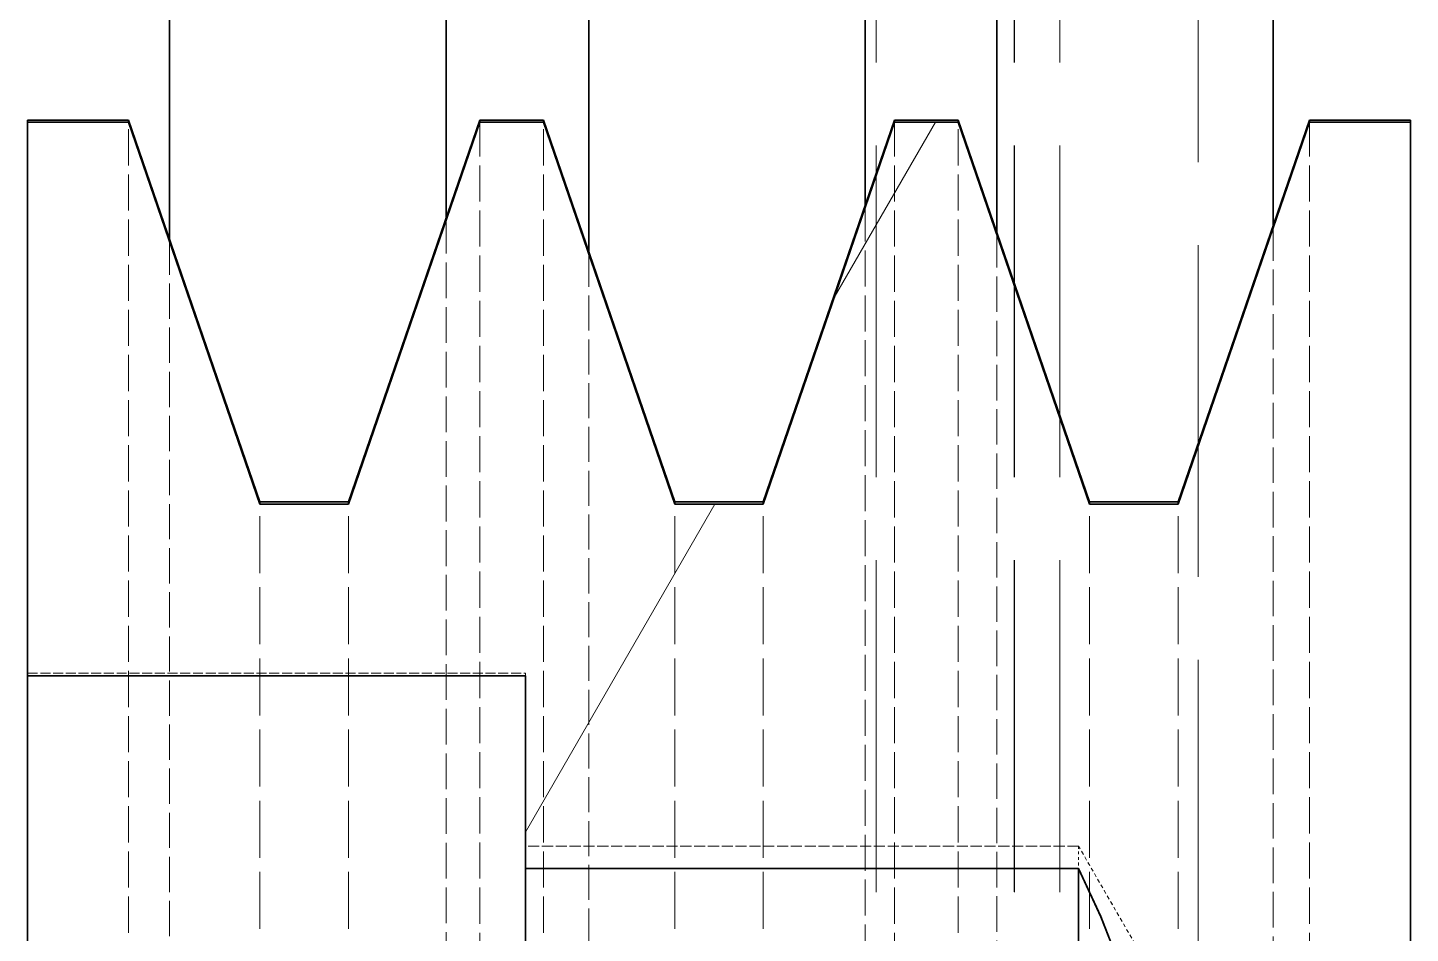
# Model space of a CAD drawing. Header units: millimetres. Extents: x 12184 to 41592, y 8990 to 29785.
# Drawn here: x 22872.32 to 22922.32, y 16743.61 to 16776.37 of the extents above; entities that cross this region are included whole.
import ezdxf

# ---------------------------------------------------------------- set-up
doc = ezdxf.new("R2010")
doc.units = ezdxf.units.MM
doc.linetypes.add('DASHED', pattern=[15, 12, -3])

# ---------------------------------------------------------------- blocks, each defined once
blk = doc.blocks.new('A$C55E021B5')
at = {"color": 7, "linetype": 'DASHED', "lineweight": 13}
for p, q in [((584.999, 2140.5), (584.999, 0.5)), ((586.647, 2140.5), (586.647, 0.5)), ((591.644, 2140.5), (591.644, 0.5)), ((579.999, 1356.898), (579.999, 403.044))]:
    blk.add_line(p, q, dxfattribs=at)
at = {"color": 7, "lineweight": 35, "ltscale": 0.434674}
blk.add_line((602.039, 792.459), (602.039, 531.654), dxfattribs=at)
at = {"color": 7, "lineweight": 35, "ltscale": 0.433185}
blk.add_line((617.193, 792.012), (617.193, 532.101), dxfattribs=at)
at = {"color": 7, "lineweight": 35, "ltscale": 0.432301}
blk.add_line((587.284, 791.747), (587.284, 532.366), dxfattribs=at)
at = {"color": 7, "lineweight": 35, "ltscale": 0.431462}
blk.add_line((577.284, 791.495), (577.284, 532.618), dxfattribs=at)
at = {"color": 7, "lineweight": 35, "ltscale": 0.430578}
blk.add_line((607.193, 791.23), (607.193, 532.883), dxfattribs=at)
at = {"color": 7, "lineweight": 35, "ltscale": 0.429089}
blk.add_line((592.038, 790.783), (592.038, 533.33), dxfattribs=at)
at = {"color": 7, "lineweight": 35, "ltscale": 0.000110435}
for p, q in [((572.327, 536.413), (572.327, 536.346)), ((575.977, 536.413), (575.977, 536.346)), ((588.677, 536.346), (588.677, 536.413)), ((590.977, 536.413), (590.977, 536.346)), ((603.677, 536.346), (603.677, 536.413)), ((605.977, 536.413), (605.977, 536.346)), ((618.677, 536.346), (618.677, 536.413)), ((622.327, 536.346), (622.327, 536.413))]:
    blk.add_line(p, q, dxfattribs=at)
at = {"color": 7, "lineweight": 35, "ltscale": 0.006083}
for p, q in [((575.977, 536.413), (572.327, 536.413)), ((575.977, 536.346), (572.327, 536.346)), ((622.327, 536.413), (618.677, 536.413)), ((622.327, 536.346), (618.677, 536.346))]:
    blk.add_line(p, q, dxfattribs=at)
at = {"color": 7, "lineweight": 35, "ltscale": 0.054532}
blk.add_line((572.327, 536.346), (572.327, 503.627), dxfattribs=at)
at = {"color": 7, "lineweight": 35, "ltscale": 0.024325}
for p, q in [((580.728, 522.613), (575.977, 536.413)), ((588.677, 536.413), (583.925, 522.613)), ((595.728, 522.613), (590.977, 536.413)), ((603.677, 536.413), (598.925, 522.613)), ((610.728, 522.613), (605.977, 536.413)), ((618.677, 536.413), (613.925, 522.613))]:
    blk.add_line(p, q, dxfattribs=at)
at = {"color": 7, "linetype": 'DASHED', "lineweight": 13, "ltscale": 0.108833}
for p, q in [((575.977, 536.413), (575.977, 471.113)), ((588.677, 471.113), (588.677, 536.413)), ((590.977, 536.413), (590.977, 471.113)), ((603.677, 471.113), (603.677, 536.413)), ((605.977, 536.413), (605.977, 471.113)), ((618.677, 471.113), (618.677, 536.413))]:
    blk.add_line(p, q, dxfattribs=at)
at = {"color": 7, "lineweight": 35, "ltscale": 0.024353}
for p, q in [((580.728, 522.529), (575.977, 536.346)), ((583.925, 522.529), (588.677, 536.346)), ((595.728, 522.529), (590.977, 536.346)), ((598.925, 522.529), (603.677, 536.346)), ((610.728, 522.529), (605.977, 536.346)), ((613.925, 522.529), (618.677, 536.346))]:
    blk.add_line(p, q, dxfattribs=at)
at = {"color": 7, "lineweight": 35, "ltscale": 0.003833}
for p, q in [((590.977, 536.413), (588.677, 536.413)), ((590.977, 536.346), (588.677, 536.346)), ((605.977, 536.413), (603.677, 536.413)), ((605.977, 536.346), (603.677, 536.346))]:
    blk.add_line(p, q, dxfattribs=at)
at = {"color": 7, "lineweight": 13, "ltscale": 0.012212}
blk.add_line((593.159, 530.001), (589.496, 536.346), dxfattribs=at)
at = {"color": 7, "lineweight": 35, "ltscale": 0.033382}
blk.add_line((622.327, 536.346), (622.327, 516.317), dxfattribs=at)
at = {"color": 7, "linetype": 'DASHED', "lineweight": 13, "ltscale": 0.108372}
blk.add_line((592.038, 533.33), (592.038, 468.307), dxfattribs=at)
at = {"color": 7, "linetype": 'DASHED', "lineweight": 13, "ltscale": 0.10718}
blk.add_line((577.284, 532.618), (577.284, 468.31), dxfattribs=at)
at = {"color": 7, "linetype": 'DASHED', "lineweight": 13, "ltscale": 0.107632}
blk.add_line((607.193, 532.883), (607.193, 468.304), dxfattribs=at)
at = {"color": 7, "linetype": 'DASHED', "lineweight": 13, "ltscale": 0.106761}
blk.add_line((587.284, 532.366), (587.284, 468.31), dxfattribs=at)
at = {"color": 7, "linetype": 'DASHED', "lineweight": 13, "ltscale": 0.106329}
blk.add_line((617.193, 532.101), (617.193, 468.304), dxfattribs=at)
at = {"color": 7, "linetype": 'DASHED', "lineweight": 13, "ltscale": 0.105579}
blk.add_line((602.039, 531.654), (602.039, 468.307), dxfattribs=at)
at = {"color": 7, "linetype": 'DASHED', "lineweight": 13, "ltscale": 0.171667}
for p, q in [((580.728, 419.613), (580.728, 522.613)), ((583.925, 419.613), (583.925, 522.613)), ((595.728, 419.613), (595.728, 522.613)), ((598.925, 419.613), (598.925, 522.613)), ((610.728, 419.613), (610.728, 522.613)), ((613.925, 419.613), (613.925, 522.613))]:
    blk.add_line(p, q, dxfattribs=at)
at = {"color": 7, "lineweight": 35, "ltscale": 0.000139999}
for p, q in [((580.728, 522.529), (580.728, 522.613)), ((583.925, 522.529), (583.925, 522.613)), ((595.728, 522.529), (595.728, 522.613)), ((598.925, 522.529), (598.925, 522.613)), ((610.728, 522.529), (610.728, 522.613)), ((613.925, 522.529), (613.925, 522.613))]:
    blk.add_line(p, q, dxfattribs=at)
at = {"color": 7, "lineweight": 35, "ltscale": 0.005328}
for p, q in [((583.925, 522.613), (580.728, 522.613)), ((583.925, 522.529), (580.728, 522.529)), ((598.925, 522.613), (595.728, 522.613)), ((598.925, 522.529), (595.728, 522.529)), ((613.925, 522.613), (610.728, 522.613)), ((613.925, 522.529), (610.728, 522.529))]:
    blk.add_line(p, q, dxfattribs=at)
at = {"color": 7, "lineweight": 13, "ltscale": 0.022845}
blk.add_line((604.327, 510.658), (597.473, 522.529), dxfattribs=at)
at = {"color": 7, "linetype": 'DASHED', "lineweight": 13, "ltscale": 0.000159454}
blk.add_line((604.327, 516.413), (604.327, 516.317), dxfattribs=at)
at = {"color": 7, "linetype": 'DASHED', "lineweight": 13, "ltscale": 0.03}
blk.add_line((622.327, 516.413), (604.327, 516.413), dxfattribs=at)
at = {"color": 7, "lineweight": 35, "ltscale": 0.011607}
blk.add_line((604.327, 516.317), (604.327, 509.353), dxfattribs=at)
at = {"color": 7, "lineweight": 35, "ltscale": 0.03}
blk.add_line((622.327, 516.317), (604.327, 516.317), dxfattribs=at)
at = {"color": 7, "lineweight": 35, "ltscale": 0.040341}
blk.add_line((622.327, 516.317), (622.327, 492.113), dxfattribs=at)
at = {"color": 7, "linetype": 'DASHED', "lineweight": 13, "ltscale": 0.011066}
blk.add_line((581.007, 504.413), (584.327, 510.163), dxfattribs=at)
at = {"color": 7, "linetype": 'DASHED', "lineweight": 13, "ltscale": 0.00135}
blk.add_line((584.327, 510.163), (584.327, 509.353), dxfattribs=at)
blk.add_line((584.327, 510.163), (584.327, 509.353), dxfattribs=at)
at = {"color": 7, "linetype": 'DASHED', "lineweight": 13, "ltscale": 0.033334}
blk.add_line((584.327, 510.163), (604.327, 510.163), dxfattribs=at)
at = {"color": 7, "lineweight": 35, "ltscale": 0.007811}
blk.add_line((584.327, 509.353), (584.327, 504.666), dxfattribs=at)
at = {"color": 7, "lineweight": 35, "ltscale": 0.033334}
blk.add_line((584.327, 509.353), (604.327, 509.353), dxfattribs=at)
at = {"color": 7, "lineweight": 35, "ltscale": 0.005599}
blk.add_line((604.327, 509.353), (604.327, 505.994), dxfattribs=at)
at = {"color": 7, "lineweight": 35}
blk.add_lwpolyline([(584.327, 509.353), (583.515, 507.608), (583.098, 506.524), (582.919, 505.932), (582.803, 505.424), (582.727, 504.875), (582.706, 504.356)], dxfattribs=at)
blk = doc.blocks.new('1')
at = {"color": 7, "linetype": 'DASHED', "lineweight": 13}
for p, q in [((22903.004, 18377.103), (22903.004, 16237.104)), ((22908.001, 18377.103), (22908.001, 16237.104)), ((22909.648, 18377.103), (22909.648, 16237.104)), ((22914.648, 17593.501), (22914.648, 16639.647))]:
    blk.add_line(p, q, dxfattribs=at)
at = {"color": 7, "lineweight": 35, "ltscale": 0.434674}
blk.add_line((22892.609, 17029.062), (22892.609, 16768.258), dxfattribs=at)
at = {"color": 7, "lineweight": 35, "ltscale": 0.433185}
blk.add_line((22877.455, 17028.616), (22877.455, 16768.705), dxfattribs=at)
at = {"color": 7, "lineweight": 35, "ltscale": 0.432301}
blk.add_line((22907.364, 17028.351), (22907.364, 16768.97), dxfattribs=at)
at = {"color": 7, "lineweight": 35, "ltscale": 0.431462}
blk.add_line((22917.364, 17028.098), (22917.364, 16769.222), dxfattribs=at)
at = {"color": 7, "lineweight": 35, "ltscale": 0.430578}
blk.add_line((22887.455, 17027.833), (22887.455, 16769.487), dxfattribs=at)
at = {"color": 7, "lineweight": 35, "ltscale": 0.429089}
blk.add_line((22902.609, 17027.387), (22902.609, 16769.933), dxfattribs=at)
at = {"color": 7, "lineweight": 35, "ltscale": 0.000110435}
for p, q in [((22872.321, 16772.95), (22872.321, 16773.016)), ((22875.97, 16772.95), (22875.97, 16773.016)), ((22888.671, 16773.016), (22888.671, 16772.95)), ((22890.97, 16772.95), (22890.97, 16773.016)), ((22903.671, 16773.016), (22903.671, 16772.95)), ((22905.97, 16772.95), (22905.97, 16773.016)), ((22918.671, 16773.016), (22918.671, 16772.95)), ((22922.32, 16773.016), (22922.32, 16772.95))]:
    blk.add_line(p, q, dxfattribs=at)
at = {"color": 7, "lineweight": 35, "ltscale": 0.006083}
for p, q in [((22872.321, 16773.016), (22875.97, 16773.016)), ((22872.321, 16772.95), (22875.97, 16772.95)), ((22918.671, 16773.016), (22922.32, 16773.016)), ((22918.671, 16772.95), (22922.32, 16772.95))]:
    blk.add_line(p, q, dxfattribs=at)
at = {"color": 7, "lineweight": 35, "ltscale": 0.033382}
blk.add_line((22872.321, 16772.95), (22872.321, 16752.921), dxfattribs=at)
at = {"color": 7, "linetype": 'DASHED', "lineweight": 13, "ltscale": 0.108833}
for p, q in [((22875.97, 16707.716), (22875.97, 16773.016)), ((22888.671, 16773.016), (22888.671, 16707.716)), ((22890.97, 16707.716), (22890.97, 16773.016)), ((22903.671, 16773.016), (22903.671, 16707.716)), ((22905.97, 16707.716), (22905.97, 16773.016)), ((22918.671, 16773.016), (22918.671, 16707.716))]:
    blk.add_line(p, q, dxfattribs=at)
at = {"color": 7, "lineweight": 35, "ltscale": 0.024325}
for p, q in [((22875.97, 16773.016), (22880.722, 16759.216)), ((22883.919, 16759.216), (22888.671, 16773.016)), ((22890.97, 16773.016), (22895.722, 16759.216)), ((22898.919, 16759.216), (22903.671, 16773.016)), ((22905.97, 16773.016), (22910.722, 16759.216)), ((22913.919, 16759.216), (22918.671, 16773.016))]:
    blk.add_line(p, q, dxfattribs=at)
at = {"color": 7, "lineweight": 35, "ltscale": 0.024353}
for p, q in [((22880.722, 16759.132), (22875.97, 16772.95)), ((22883.919, 16759.132), (22888.671, 16772.95)), ((22895.722, 16759.132), (22890.97, 16772.95)), ((22898.919, 16759.132), (22903.671, 16772.95)), ((22910.722, 16759.132), (22905.97, 16772.95)), ((22913.919, 16759.132), (22918.671, 16772.95))]:
    blk.add_line(p, q, dxfattribs=at)
at = {"color": 7, "lineweight": 35, "ltscale": 0.003833}
for p, q in [((22888.671, 16773.016), (22890.97, 16773.016)), ((22888.671, 16772.95), (22890.97, 16772.95)), ((22903.671, 16773.016), (22905.97, 16773.016)), ((22903.671, 16772.95), (22905.97, 16772.95))]:
    blk.add_line(p, q, dxfattribs=at)
at = {"color": 7, "lineweight": 13, "ltscale": 0.012212}
blk.add_line((22901.488, 16766.605), (22905.151, 16772.95), dxfattribs=at)
at = {"color": 7, "lineweight": 35, "ltscale": 0.054532}
blk.add_line((22922.32, 16772.95), (22922.32, 16740.231), dxfattribs=at)
at = {"color": 7, "linetype": 'DASHED', "lineweight": 13, "ltscale": 0.108372}
blk.add_line((22902.609, 16769.933), (22902.609, 16704.91), dxfattribs=at)
at = {"color": 7, "linetype": 'DASHED', "lineweight": 13, "ltscale": 0.107632}
blk.add_line((22887.455, 16769.487), (22887.455, 16704.907), dxfattribs=at)
at = {"color": 7, "linetype": 'DASHED', "lineweight": 13, "ltscale": 0.106761}
blk.add_line((22907.364, 16768.97), (22907.364, 16704.913), dxfattribs=at)
at = {"color": 7, "linetype": 'DASHED', "lineweight": 13, "ltscale": 0.10718}
blk.add_line((22917.364, 16769.222), (22917.364, 16704.913), dxfattribs=at)
at = {"color": 7, "linetype": 'DASHED', "lineweight": 13, "ltscale": 0.106329}
blk.add_line((22877.455, 16768.705), (22877.455, 16704.907), dxfattribs=at)
at = {"color": 7, "linetype": 'DASHED', "lineweight": 13, "ltscale": 0.105579}
blk.add_line((22892.609, 16768.258), (22892.609, 16704.91), dxfattribs=at)
at = {"color": 7, "linetype": 'DASHED', "lineweight": 13, "ltscale": 0.171667}
for p, q in [((22880.722, 16656.216), (22880.722, 16759.216)), ((22883.919, 16656.216), (22883.919, 16759.216)), ((22895.722, 16656.216), (22895.722, 16759.216)), ((22898.919, 16656.216), (22898.919, 16759.216)), ((22910.722, 16656.216), (22910.722, 16759.216)), ((22913.919, 16656.216), (22913.919, 16759.216))]:
    blk.add_line(p, q, dxfattribs=at)
at = {"color": 7, "lineweight": 35, "ltscale": 0.000139999}
for p, q in [((22880.722, 16759.132), (22880.722, 16759.216)), ((22883.919, 16759.132), (22883.919, 16759.216)), ((22895.722, 16759.132), (22895.722, 16759.216)), ((22898.919, 16759.132), (22898.919, 16759.216)), ((22910.722, 16759.132), (22910.722, 16759.216)), ((22913.919, 16759.132), (22913.919, 16759.216))]:
    blk.add_line(p, q, dxfattribs=at)
at = {"color": 7, "lineweight": 35, "ltscale": 0.005328}
for p, q in [((22880.722, 16759.216), (22883.919, 16759.216)), ((22880.722, 16759.132), (22883.919, 16759.132)), ((22895.722, 16759.216), (22898.919, 16759.216)), ((22895.722, 16759.132), (22898.919, 16759.132)), ((22910.722, 16759.216), (22913.919, 16759.216)), ((22910.722, 16759.132), (22913.919, 16759.132))]:
    blk.add_line(p, q, dxfattribs=at)
at = {"color": 7, "lineweight": 13, "ltscale": 0.022845}
blk.add_line((22890.32, 16747.262), (22897.174, 16759.132), dxfattribs=at)
at = {"color": 7, "linetype": 'DASHED', "lineweight": 13, "ltscale": 0.03}
blk.add_line((22872.321, 16753.016), (22890.32, 16753.016), dxfattribs=at)
at = {"color": 7, "lineweight": 35, "ltscale": 0.03}
blk.add_line((22872.321, 16752.921), (22890.32, 16752.921), dxfattribs=at)
at = {"color": 7, "lineweight": 35, "ltscale": 0.040341}
blk.add_line((22872.321, 16752.921), (22872.321, 16728.716), dxfattribs=at)
at = {"color": 7, "linetype": 'DASHED', "lineweight": 13, "ltscale": 0.000159454}
blk.add_line((22890.32, 16753.016), (22890.32, 16752.921), dxfattribs=at)
at = {"color": 7, "lineweight": 35, "ltscale": 0.011607}
blk.add_line((22890.32, 16752.921), (22890.32, 16745.956), dxfattribs=at)
at = {"color": 7, "linetype": 'DASHED', "lineweight": 13, "ltscale": 0.033334}
blk.add_line((22910.321, 16746.766), (22890.32, 16746.766), dxfattribs=at)
at = {"color": 7, "linetype": 'DASHED', "lineweight": 13, "ltscale": 0.00135}
blk.add_line((22910.321, 16746.766), (22910.321, 16745.956), dxfattribs=at)
blk.add_line((22910.321, 16746.766), (22910.321, 16745.956), dxfattribs=at)
at = {"color": 7, "linetype": 'DASHED', "lineweight": 13, "ltscale": 0.011066}
blk.add_line((22913.64, 16741.016), (22910.321, 16746.766), dxfattribs=at)
at = {"color": 7, "lineweight": 35, "ltscale": 0.005599}
blk.add_line((22890.32, 16745.957), (22890.32, 16742.597), dxfattribs=at)
at = {"color": 7, "lineweight": 35, "ltscale": 0.033334}
blk.add_line((22910.321, 16745.956), (22890.32, 16745.956), dxfattribs=at)
at = {"color": 7, "lineweight": 35, "ltscale": 0.007811}
blk.add_line((22910.321, 16745.956), (22910.321, 16741.27), dxfattribs=at)
at = {"color": 7, "lineweight": 35}
blk.add_lwpolyline([(22910.321, 16745.956), (22911.133, 16744.211), (22911.549, 16743.128), (22911.728, 16742.536), (22911.844, 16742.027), (22911.92, 16741.478), (22911.941, 16740.96)], dxfattribs=at)
at = {"xscale": -1}
blk.add_blockref('A$C55E021B5', (23494.647, 16236.604), dxfattribs=at)

msp = doc.modelspace()

# ---------------------------------------------------------------- block references
msp.add_blockref('1', (0, 0))

doc.saveas('drawing.dxf')
